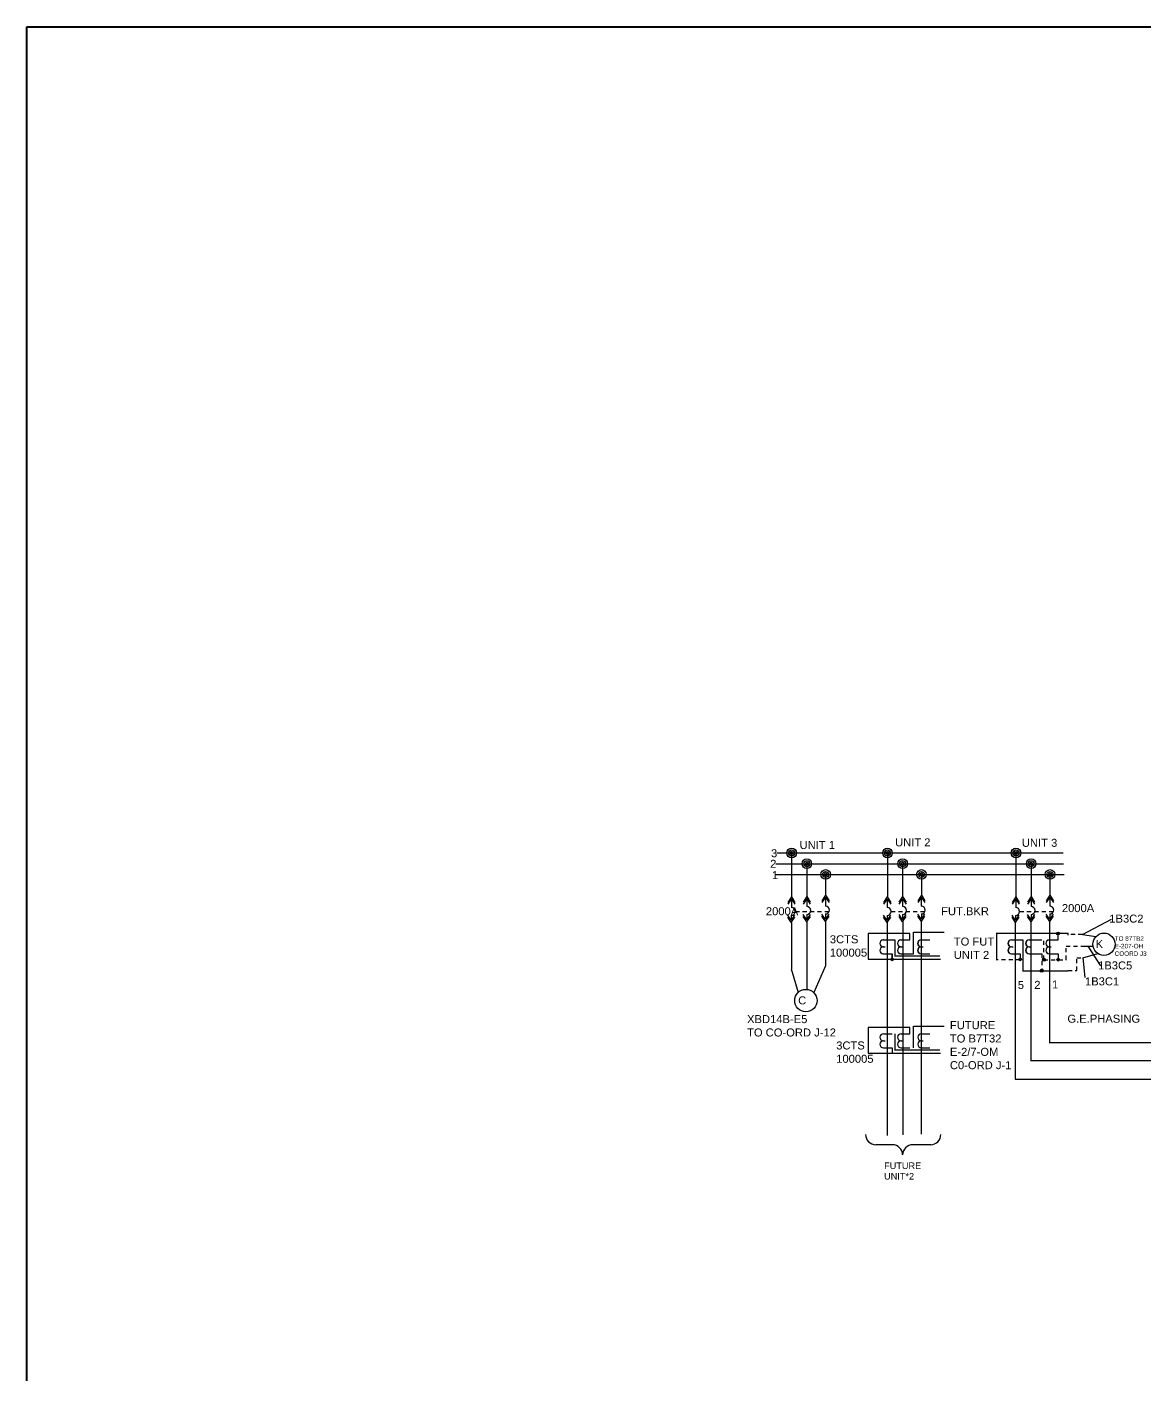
# Model space of a CAD drawing. Header units: millimetres. Extents: x 1 to 122, y 23 to 123.
# Drawn here: x 1.43 to 35.54, y 82.06 to 123.2 of the extents above; entities that cross this region are included whole.
import ezdxf

# ---------------------------------------------------------------- set-up
doc = ezdxf.new("R2010")
doc.units = ezdxf.units.MM
doc.header["$MEASUREMENT"] = 0
doc.linetypes.add('HIDDEN2', pattern=[0.1875, 0.125, -0.0625])
doc.layers.add('SYMS', color=7, linetype='Continuous')
doc.layers.add('WIRES', color=7, linetype='Continuous')
doc.styles.get("Standard").update_dxf_attribs({"font": 'arial.ttf'})
doc.styles.add('WD', font='romans.shx')

# ---------------------------------------------------------------- blocks, each defined once
blk = doc.blocks.new('WDDOT')
for radius in [0.03, 0.0187, 0.00929]:
    blk.add_circle((0, 0), radius)
blk = doc.blocks.new('htfjyhf')
for q in [(187.763, 220.325), (187.763, 220.2)]:
    blk.add_line((187.857, 220.262), q)
blk = doc.blocks.new('uycuy')
at = {"xscale": 0.3609041116214939, "yscale": 0.3609041116214939, "zscale": 0.3609041116214939}
for p in [(120.0938, 140.7292), (120.1061, 140.7292)]:
    blk.add_blockref('htfjyhf', p, dxfattribs=at)
blk = doc.blocks.new('HT0_02')
blk.add_circle((0, 0), 0.0699)
at = {"style": 'WD', "flags": 1}
for tag, p in [('X4TERM01', (-0.0699, 0)), ('X2TERM01', (0, 0.0699)), ('X1TERM01', (0.0699, 0)), ('X8TERM01', (0, -0.0699))]:
    blk.add_attdef(tag, p, '', height=0.01, dxfattribs=at)
blk = doc.blocks.new('hntvrh65')
for p, q in [((188.593, 219.765), (188.593, 219.453)), ((188.843, 219.765), (188.843, 219.702)), ((189.093, 219.765), (189.093, 219.453))]:
    blk.add_line(p, q)
for centre in [(188.718, 219.765), (188.968, 219.765)]:
    blk.add_arc(centre, 0.125, 0, 180)

msp = doc.modelspace()

# ---------------------------------------------------------------- linework, layer by layer
at = {"linetype": 'HIDDEN2'}
for p, q in [((24.889, 96.188), (25.929, 96.188)), ((27.814, 96.188), (28.847, 96.182)), ((31.737, 96.188), (32.773, 96.191))]:
    msp.add_line(p, q, dxfattribs=at)
at = {"linetype": 'Continuous'}
for p, q in [((33.654, 95.482), (34.546, 95.949)), ((33.816, 95.124), (34.203, 94.525)), ((33.668, 94.775), (33.734, 94.174))]:
    msp.add_line(p, q, dxfattribs=at)
for p, q in [((33.654, 95.482), (34.067, 95.421)), ((33.654, 95.124), (33.654, 95.124)), ((33.654, 95.124), (33.977, 95.124)), ((33.668, 94.775), (34.122, 94.902)), ((24.769, 94.437), (24.982, 93.711)), ((25.814, 94.526), (25.453, 93.716)), ((27.854, 89.064), (27.347, 89.064)), ((29.023, 89.064), (28.477, 89.064))]:
    msp.add_line(p, q)
at = {"color": 5, "lineweight": 40}
msp.add_lwpolyline([(1.434, 123.197), (122.406, 123.197), (122.406, 22.517), (1.434, 22.517)], close=True, dxfattribs=at)
for centre, radius, start, end in [((24.769, 96.188), 0.121, 270, 90), ((25.241, 96.217), 0.121, 270, 90), ((25.812, 96.231), 0.121, 270, 90), ((27.694, 96.188), 0.121, 270, 90), ((28.166, 96.217), 0.121, 270, 90), ((28.737, 96.231), 0.121, 270, 90), ((31.616, 96.188), 0.121, 270, 90), ((32.089, 96.217), 0.121, 270, 90), ((32.659, 96.231), 0.121, 270, 90), ((27.347, 89.375), 0.311, 180, 270), ((29.023, 89.375), 0.311, 270, 0), ((27.854, 88.753), 0.311, 0, 90), ((28.477, 88.753), 0.311, 90, 180)]:
    msp.add_arc(centre, radius, start, end)
at = {"layer": 'WIRES'}
for p, q in [((24.324, 97.974), (33.067, 97.974)), ((24.778, 97.974), (24.778, 96.625)), ((27.703, 97.974), (27.703, 96.625)), ((31.626, 97.974), (31.626, 96.625)), ((24.301, 97.645), (33.078, 97.645)), ((25.243, 97.645), (25.243, 96.639)), ((28.167, 97.645), (28.167, 96.639)), ((32.09, 97.645), (32.09, 96.639)), ((24.278, 97.317), (33.1, 97.317)), ((25.817, 97.317), (25.817, 96.676)), ((28.742, 97.317), (28.742, 96.676)), ((32.664, 97.317), (32.664, 96.676)), ((24.771, 96.572), (24.771, 96.307)), ((25.24, 96.575), (25.24, 96.336)), ((25.812, 96.621), (25.812, 96.351)), ((27.696, 96.572), (27.696, 96.307)), ((28.165, 96.575), (28.165, 96.336)), ((28.737, 96.621), (28.737, 96.351)), ((31.618, 96.572), (31.618, 96.307)), ((32.088, 96.575), (32.088, 96.336)), ((32.659, 96.621), (32.659, 96.351)), ((24.768, 96.067), (24.768, 95.915)), ((24.77, 95.854), (24.77, 94.434)), ((25.241, 96.096), (25.241, 95.934)), ((25.245, 95.872), (25.245, 93.811)), ((25.812, 95.894), (25.812, 94.522)), ((25.813, 96.111), (25.813, 95.946)), ((27.693, 96.067), (27.693, 95.915)), ((27.695, 95.855), (27.695, 89.346)), ((28.166, 96.096), (28.166, 95.934)), ((28.169, 95.877), (28.169, 89.368)), ((28.736, 95.892), (28.736, 89.383)), ((28.738, 96.111), (28.738, 95.946)), ((31.607, 95.855), (31.607, 91.066)), ((31.615, 96.067), (31.615, 95.915)), ((32.081, 95.877), (32.081, 91.636)), ((32.089, 96.096), (32.089, 95.934)), ((32.648, 95.892), (32.648, 92.183)), ((32.66, 96.111), (32.66, 95.946)), ((28.382, 95.512), (27.113, 95.512)), ((27.113, 95.512), (27.113, 94.728)), ((28.386, 95.512), (27.117, 95.512)), ((27.117, 95.512), (27.117, 94.728)), ((28.382, 95.321), (28.382, 95.512)), ((28.386, 95.321), (28.386, 95.512)), ((28.497, 94.893), (28.497, 95.555)), ((28.497, 95.555), (29.429, 95.555)), ((28.501, 94.893), (28.501, 95.555)), ((28.501, 95.555), (29.433, 95.555)), ((33.218, 95.512), (31.026, 95.512)), ((32.298, 95.512), (31.03, 95.512)), ((31.03, 95.512), (31.03, 94.728)), ((27.784, 95.318), (27.929, 95.318)), ((27.925, 95.318), (27.925, 94.822)), ((27.929, 95.318), (27.929, 94.822)), ((31.697, 95.318), (31.841, 95.318)), ((31.841, 95.318), (31.841, 94.379)), ((27.113, 94.728), (29.315, 94.728)), ((27.117, 94.728), (29.32, 94.728)), ((27.841, 94.893), (27.841, 94.726)), ((27.845, 94.893), (27.845, 94.726)), ((27.914, 94.828), (29.302, 94.828)), ((27.918, 94.828), (29.306, 94.828)), ((28.296, 94.893), (28.501, 94.893)), ((31.758, 94.893), (31.758, 94.726)), ((32.208, 94.893), (32.413, 94.893)), ((31.827, 94.379), (33.214, 94.379)), ((28.386, 92.645), (27.117, 92.645)), ((27.117, 92.645), (27.117, 91.861)), ((28.386, 92.453), (28.386, 92.645)), ((28.501, 92.025), (28.501, 92.687)), ((28.501, 92.687), (29.433, 92.687)), ((27.929, 92.451), (27.929, 91.955)), ((32.644, 92.183), (36.905, 92.183)), ((27.117, 91.861), (29.32, 91.861)), ((27.845, 92.026), (27.845, 91.859)), ((27.918, 91.96), (29.306, 91.96)), ((32.074, 91.636), (36.336, 91.636)), ((31.607, 91.066), (35.869, 91.066))]:
    msp.add_line(p, q, dxfattribs=at)
at = {"layer": 'WIRES', "linetype": 'HIDDEN2'}
for p, q in [((32.91, 95.319), (32.91, 95.512)), ((33.654, 95.482), (33.218, 95.482)), ((33.22, 95.466), (33.22, 95.528)), ((32.294, 95.319), (32.478, 95.319)), ((32.478, 94.715), (32.478, 95.319)), ((33.16, 94.715), (33.16, 95.124)), ((33.16, 95.124), (33.654, 95.124)), ((31.758, 94.713), (31.026, 94.713)), ((32.413, 94.893), (32.413, 94.379)), ((32.478, 94.715), (33.16, 94.715)), ((32.914, 94.893), (32.914, 94.715)), ((33.48, 94.381), (33.48, 94.775)), ((33.48, 94.775), (33.668, 94.775)), ((33.214, 94.381), (33.48, 94.381))]:
    msp.add_line(p, q, dxfattribs=at)

# ---------------------------------------------------------------- block references
for name, p, xscale, yscale, zscale, rotation in [('uycuy', (1102.454, -821.959), 4.888874362020808, 4.888874362020808, 4.888874362020808, 90), ('uycuy', (1105.379, -821.959), 4.888874362020808, 4.888874362020808, 4.888874362020808, 90), ('uycuy', (1109.302, -821.959), 4.888874362020808, 4.888874362020808, 4.888874362020808, 90), ('uycuy', (1101.411, -822.01), 4.888874362020808, 4.888874362020808, 4.888874362020808, 90), ('uycuy', (1101.88, -822.001), 4.888874362020808, 4.888874362020808, 4.888874362020808, 90), ('uycuy', (1104.336, -822.01), 4.888874362020808, 4.888874362020808, 4.888874362020808, 90), ('uycuy', (1104.805, -822.001), 4.888874362020808, 4.888874362020808, 4.888874362020808, 90), ('uycuy', (1108.259, -822.01), 4.888874362020808, 4.888874362020808, 4.888874362020808, 90), ('uycuy', (1108.727, -822.001), 4.888874362020808, 4.888874362020808, 4.888874362020808, 90), ('uycuy', (-1051.872, 1014.492), 4.888874362020808, 4.888874362020808, 4.888874362020808, 270), ('uycuy', (-1051.398, 1014.508), 4.888874362020808, 4.888874362020808, 4.888874362020808, 270), ('uycuy', (-1050.828, 1014.522), 4.888874362020808, 4.888874362020808, 4.888874362020808, 270), ('uycuy', (-1048.947, 1014.492), 4.888874362020808, 4.888874362020808, 4.888874362020808, 270), ('uycuy', (-1048.473, 1014.508), 4.888874362020808, 4.888874362020808, 4.888874362020808, 270), ('uycuy', (-1047.903, 1014.522), 4.888874362020808, 4.888874362020808, 4.888874362020808, 270), ('uycuy', (-1045.025, 1014.492), 4.888874362020808, 4.888874362020808, 4.888874362020808, 270), ('uycuy', (-1044.551, 1014.508), 4.888874362020808, 4.888874362020808, 4.888874362020808, 270), ('uycuy', (-1043.98, 1014.522), 4.888874362020808, 4.888874362020808, 4.888874362020808, 270), ('hntvrh65', (214.705, -65.693), 0.8514948915127982, 0.8514948915127982, 0.8514948915127982, 89.99999999999999), ('hntvrh65', (214.709, -65.693), 0.8514948915127982, 0.8514948915127982, 0.8514948915127982, 89.99999999999999), ('hntvrh65', (215.245, -65.693), 0.8514948915127982, 0.8514948915127982, 0.8514948915127982, 89.99999999999999), ('hntvrh65', (215.249, -65.693), 0.8514948915127982, 0.8514948915127982, 0.8514948915127982, 89.99999999999999), ('hntvrh65', (215.86, -65.693), 0.8514948915127982, 0.8514948915127982, 0.8514948915127982, 89.99999999999999), ('hntvrh65', (215.865, -65.693), 0.8514948915127982, 0.8514948915127982, 0.8514948915127982, 89.99999999999999), ('hntvrh65', (218.617, -65.693), 0.8514948915127982, 0.8514948915127982, 0.8514948915127982, 89.99999999999999), ('hntvrh65', (218.621, -65.693), 0.8514948915127982, 0.8514948915127982, 0.8514948915127982, 89.99999999999999), ('hntvrh65', (219.157, -65.693), 0.8514948915127982, 0.8514948915127982, 0.8514948915127982, 89.99999999999999), ('hntvrh65', (219.161, -65.693), 0.8514948915127982, 0.8514948915127982, 0.8514948915127982, 89.99999999999999), ('hntvrh65', (219.773, -65.693), 0.8514948915127982, 0.8514948915127982, 0.8514948915127982, 89.99999999999999), ('hntvrh65', (219.777, -65.693), 0.8514948915127982, 0.8514948915127982, 0.8514948915127982, 89.99999999999999), ('hntvrh65', (214.709, -68.56), 0.8514948915127982, 0.8514948915127982, 0.8514948915127982, 89.99999999999999), ('hntvrh65', (215.249, -68.56), 0.8514948915127982, 0.8514948915127982, 0.8514948915127982, 89.99999999999999), ('hntvrh65', (215.865, -68.56), 0.8514948915127982, 0.8514948915127982, 0.8514948915127982, 89.99999999999999)]:
    msp.add_blockref(name, p, dxfattribs=dict(xscale=xscale, yscale=yscale, zscale=zscale, rotation=rotation))
at = {"layer": 'SYMS'}
for name, p, xscale, yscale, zscale in [('WDDOT', (24.778, 97.974), 4.888874362020808, 4.888874362020808, 4.888874362020808), ('WDDOT', (27.703, 97.974), 4.888874362020808, 4.888874362020808, 4.888874362020808), ('WDDOT', (31.626, 97.974), 4.888874362020808, 4.888874362020808, 4.888874362020808), ('WDDOT', (25.243, 97.645), 4.888874362020808, 4.888874362020808, 4.888874362020808), ('WDDOT', (28.167, 97.645), 4.888874362020808, 4.888874362020808, 4.888874362020808), ('WDDOT', (32.09, 97.645), 4.888874362020808, 4.888874362020808, 4.888874362020808), ('WDDOT', (25.817, 97.317), 4.888874362020808, 4.888874362020808, 4.888874362020808), ('WDDOT', (28.742, 97.317), 4.888874362020808, 4.888874362020808, 4.888874362020808), ('WDDOT', (32.664, 97.317), 4.888874362020808, 4.888874362020808, 4.888874362020808), ('HT0_02', (34.314, 95.185), 4.888874362020808, 4.888874362020808, 4.888874362020808), ('WDDOT', (27.845, 94.726), 1.392554681022072, 1.392554681022072, 1.392554681022072), ('WDDOT', (31.758, 94.726), 1.392554681022072, 1.392554681022072, 1.392554681022072), ('HT0_02', (25.213, 93.465), 4.888874362020808, 4.888874362020808, 4.888874362020808)]:
    msp.add_blockref(name, p, dxfattribs=dict(at, xscale=xscale, yscale=yscale, zscale=zscale))
at = {"layer": 'SYMS', "linetype": 'HIDDEN2'}
for p, xscale, yscale, zscale in [((32.91, 95.512), 1.514707504440094, 1.514707504440094, 1.514707504440094), ((32.478, 94.715), 1.514707504439478, 1.514707504439478, 1.514707504439478), ((32.911, 94.715), 1.37639106028083, 1.37639106028083, 1.37639106028083), ((32.413, 94.379), 1.514707504439478, 1.514707504439478, 1.514707504439478)]:
    msp.add_blockref('WDDOT', p, dxfattribs=dict(at, xscale=xscale, yscale=yscale, zscale=zscale))

# ---------------------------------------------------------------- texts
for s, p in [('FUTURE', (27.601, 88.323)), ('UNIT*2', (27.601, 88.002))]:
    msp.add_text(s, height=0.2).set_placement(p)
at = {"linetype": 'HIDDEN2', "attachment_point": 1}
for s, width, gutter_width, insert, char_height in [('UNIT 1', 2.70574, 61.111, (25.021, 98.338), 0.2444), ('UNIT 2', 2.70574, 61.111, (27.936, 98.42), 0.2444), ('UNIT 3', 2.70574, 61.111, (31.808, 98.406), 0.2444), ('3', 2.70574, 61.111, (24.149, 98.087), 0.244), ('2', 2.70574, 61.111, (24.122, 97.764), 0.244), ('1', 2.70574, 61.111, (24.179, 97.421), 0.244), ('2000A', 2.70574, 61.111, (23.992, 96.316), 0.2444), ('FUT.BKR', 2.70574, 61.111, (29.342, 96.316), 0.2444), ('2000A', 2.70574, 61.111, (33.028, 96.412), 0.2444), ('1B3C2', 2.70574, 61.111, (34.476, 96.091), 0.2444), ('3CTS\\P100005', 2.70574, 61.111, (25.944, 95.46), 0.2444), ('TO FUT\\PUNIT 2', 2.70574, 61.111, (29.729, 95.39), 0.2444), ('K', 2.70574, 61.111, (34.058, 95.314), 0.244), ('TO 87TB2\\PE-207-OH\\PCOORD J3', 1.5285, 34.522, (34.641, 95.429), 0.1381), ('1B3C5', 2.70574, 61.111, (34.134, 94.662), 0.2444), ('5', 2.70574, 61.111, (31.683, 94.064), 0.244), ('2', 2.70574, 61.111, (32.185, 94.068), 0.244), ('1', 2.70574, 61.111, (32.728, 94.081), 0.244), ('1B3C1', 2.70574, 61.111, (33.734, 94.174), 0.2444), ('C', 2.70574, 61.111, (24.978, 93.594), 0.244), ('XBD14B-E5\\PTO CO-ORD J-12', 2.70574, 61.111, (23.418, 93.022), 0.24444), ('G.E.PHASING', 2.70574, 61.111, (33.198, 93.034), 0.24444), ('FUTURE\\PTO B7T32\\PE-2/7-OM\\PC0-ORD J-1', 2.70574, 61.111, (29.61, 92.838), 0.2444), ('3CTS\\P100005', 2.70574, 61.111, (26.139, 92.218), 0.2444)]:
    msp.add_mtext_dynamic_manual_height_columns(s, width=width, gutter_width=gutter_width, heights=[0], dxfattribs=dict(at, insert=insert, char_height=char_height))

doc.saveas('drawing.dxf')
